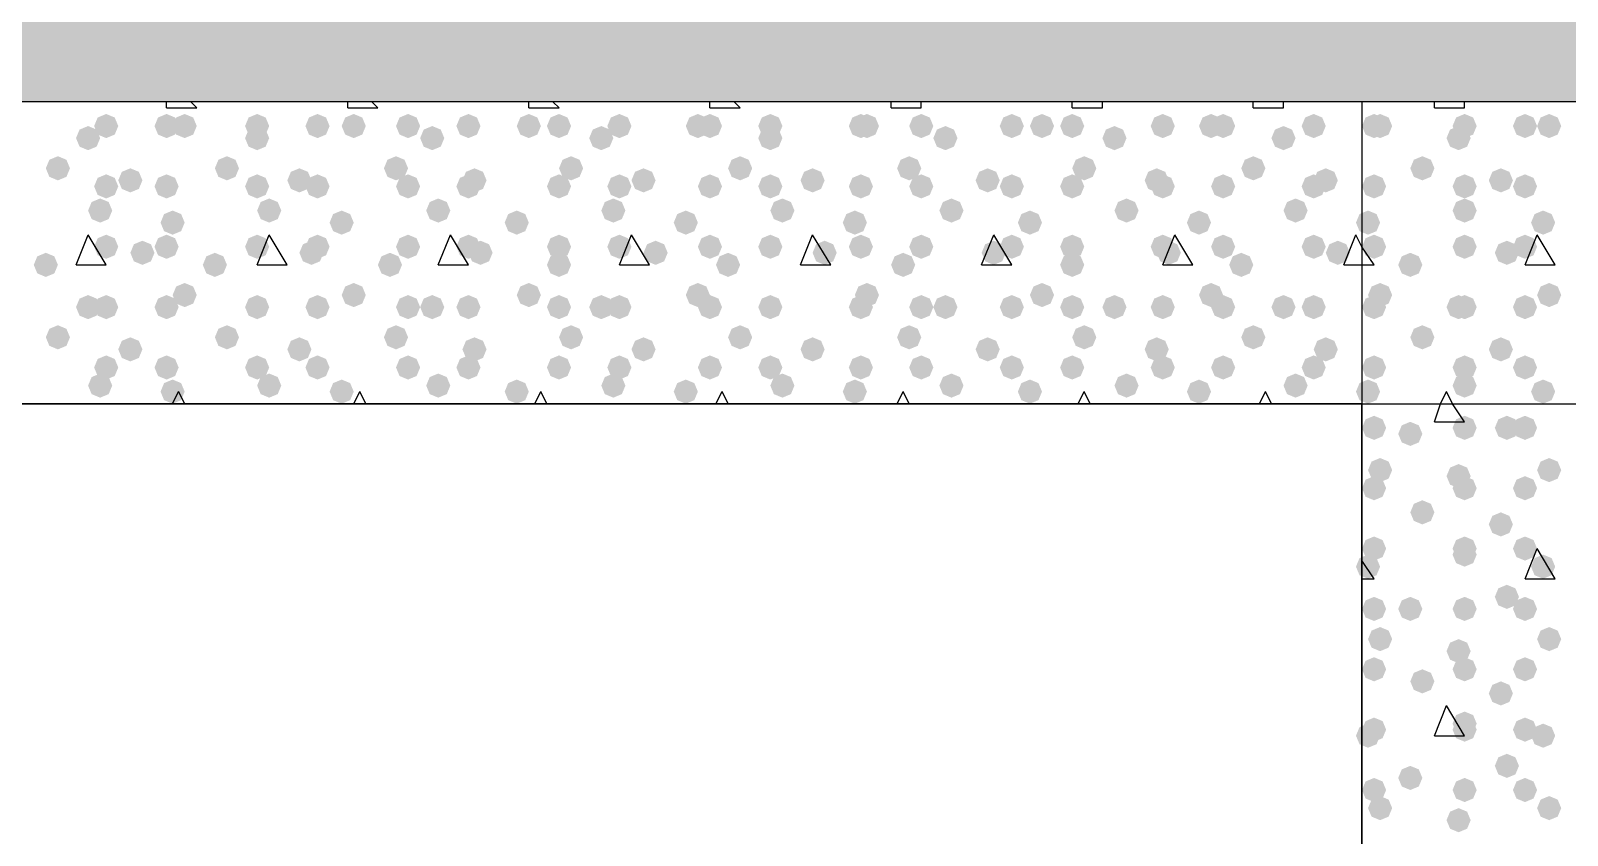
# Model space of a CAD drawing. Header units: millimetres. Extents: x 0 to 420, y 0 to 297.
# Drawn here: x 212.96 to 223.73, y 201.61 to 207.26 of the extents above; entities that cross this region are included whole.
import ezdxf

# ---------------------------------------------------------------- set-up
doc = ezdxf.new("R2010")
doc.units = ezdxf.units.MM
doc.layers.get('0').update_dxf_attribs({"linetype": 'CONTINUOUS'})

msp = doc.modelspace()

# ---------------------------------------------------------------- hatches: boundary and pattern name
at = {"true_color": 0x000008}
h = msp.add_hatch(color=0, dxfattribs=at)
h.paths.add_polyline_path([(385.826, 225.806), (39.708667, 225.806), (385.826, 206.756)], flags=0)
h.paths.add_polyline_path([(39.708667, 225.806), (385.826, 206.756), (39.708667, 206.756)], flags=0)
for points in [[(213.571667, 206.586667), (213.546796, 206.526871), (213.487, 206.502), (213.427204, 206.526871), (213.402333, 206.586667), (213.427204, 206.646462), (213.487, 206.671333), (213.546796, 206.646463)], [(213.995, 206.586667), (213.970129, 206.526871), (213.910333, 206.502), (213.850538, 206.526871), (213.825667, 206.586667), (213.850537, 206.646462), (213.910333, 206.671333), (213.970129, 206.646463)], [(214.122, 206.586667), (214.097129, 206.526871), (214.037333, 206.502), (213.977537, 206.526871), (213.952667, 206.586667), (213.977537, 206.646462), (214.037333, 206.671333), (214.097129, 206.646463)], [(214.63, 206.586667), (214.605129, 206.526871), (214.545333, 206.502), (214.485538, 206.526871), (214.460667, 206.586667), (214.485537, 206.646462), (214.545333, 206.671333), (214.605129, 206.646463)], [(215.053333, 206.586667), (215.028462, 206.526871), (214.968667, 206.502), (214.908871, 206.526871), (214.884, 206.586667), (214.908871, 206.646462), (214.968667, 206.671333), (215.028462, 206.646463)], [(215.307333, 206.586667), (215.282462, 206.526871), (215.222667, 206.502), (215.162871, 206.526871), (215.138, 206.586667), (215.162871, 206.646462), (215.222667, 206.671333), (215.282462, 206.646463)], [(215.688333, 206.586667), (215.663462, 206.526871), (215.603667, 206.502), (215.543871, 206.526871), (215.519, 206.586667), (215.543871, 206.646462), (215.603667, 206.671333), (215.663462, 206.646463)], [(216.111667, 206.586667), (216.086796, 206.526871), (216.027, 206.502), (215.967204, 206.526871), (215.942333, 206.586667), (215.967204, 206.646462), (216.027, 206.671333), (216.086796, 206.646463)], [(216.535, 206.586667), (216.510129, 206.526871), (216.450333, 206.502), (216.390537, 206.526871), (216.365667, 206.586667), (216.390537, 206.646462), (216.450333, 206.671333), (216.510129, 206.646463)], [(216.746667, 206.586667), (216.721796, 206.526871), (216.662, 206.502), (216.602204, 206.526871), (216.577333, 206.586667), (216.602204, 206.646462), (216.662, 206.671333), (216.721796, 206.646463)], [(217.17, 206.586667), (217.145129, 206.526871), (217.085333, 206.502), (217.025538, 206.526871), (217.000667, 206.586667), (217.025537, 206.646462), (217.085333, 206.671333), (217.145129, 206.646463)], [(217.720333, 206.586667), (217.695462, 206.526871), (217.635667, 206.502), (217.575871, 206.526871), (217.551, 206.586667), (217.575871, 206.646462), (217.635667, 206.671333), (217.695462, 206.646463)], [(217.805, 206.586667), (217.780129, 206.526871), (217.720333, 206.502), (217.660538, 206.526871), (217.635667, 206.586667), (217.660537, 206.646462), (217.720333, 206.671333), (217.780129, 206.646463)], [(218.228333, 206.586667), (218.203463, 206.526871), (218.143667, 206.502), (218.083871, 206.526871), (218.059, 206.586667), (218.083871, 206.646462), (218.143667, 206.671333), (218.203462, 206.646463)], [(218.863333, 206.586667), (218.838462, 206.526871), (218.778667, 206.502), (218.718871, 206.526871), (218.694, 206.586667), (218.718871, 206.646462), (218.778667, 206.671333), (218.838462, 206.646463)], [(218.905667, 206.586667), (218.880796, 206.526871), (218.821, 206.502), (218.761204, 206.526871), (218.736333, 206.586667), (218.761204, 206.646462), (218.821, 206.671333), (218.880796, 206.646463)], [(219.286667, 206.586667), (219.261796, 206.526871), (219.202, 206.502), (219.142204, 206.526871), (219.117333, 206.586667), (219.142204, 206.646462), (219.202, 206.671333), (219.261796, 206.646463)], [(219.921667, 206.586667), (219.896796, 206.526871), (219.837, 206.502), (219.777204, 206.526871), (219.752333, 206.586667), (219.777204, 206.646462), (219.837, 206.671333), (219.896796, 206.646463)], [(220.133333, 206.586667), (220.108462, 206.526871), (220.048667, 206.502), (219.988871, 206.526871), (219.964, 206.586667), (219.988871, 206.646462), (220.048667, 206.671333), (220.108462, 206.646463)], [(220.345, 206.586667), (220.320129, 206.526871), (220.260333, 206.502), (220.200538, 206.526871), (220.175667, 206.586667), (220.200537, 206.646462), (220.260333, 206.671333), (220.320129, 206.646463)], [(220.98, 206.586667), (220.955129, 206.526871), (220.895333, 206.502), (220.835538, 206.526871), (220.810667, 206.586667), (220.835537, 206.646462), (220.895333, 206.671333), (220.955129, 206.646463)], [(221.318667, 206.586667), (221.293796, 206.526871), (221.234, 206.502), (221.174204, 206.526871), (221.149333, 206.586667), (221.174204, 206.646462), (221.234, 206.671333), (221.293796, 206.646463)], [(221.403333, 206.586667), (221.378463, 206.526871), (221.318667, 206.502), (221.258871, 206.526871), (221.234, 206.586667), (221.258871, 206.646462), (221.318667, 206.671333), (221.378462, 206.646463)], [(222.038333, 206.586667), (222.013463, 206.526871), (221.953667, 206.502), (221.893871, 206.526871), (221.869, 206.586667), (221.893871, 206.646462), (221.953667, 206.671333), (222.013462, 206.646463)], [(213.444667, 206.502), (213.419796, 206.442204), (213.36, 206.417333), (213.300204, 206.442204), (213.275333, 206.502), (213.300204, 206.561796), (213.36, 206.586667), (213.419796, 206.561796)], [(214.63, 206.502), (214.605129, 206.442204), (214.545333, 206.417333), (214.485538, 206.442204), (214.460667, 206.502), (214.485537, 206.561796), (214.545333, 206.586667), (214.605129, 206.561796)], [(215.857667, 206.502), (215.832796, 206.442204), (215.773, 206.417333), (215.713204, 206.442204), (215.688333, 206.502), (215.713204, 206.561796), (215.773, 206.586667), (215.832796, 206.561796)], [(217.043, 206.502), (217.018129, 206.442204), (216.958333, 206.417333), (216.898538, 206.442204), (216.873667, 206.502), (216.898537, 206.561796), (216.958333, 206.586667), (217.018129, 206.561796)], [(218.228333, 206.502), (218.203463, 206.442204), (218.143667, 206.417333), (218.083871, 206.442204), (218.059, 206.502), (218.083871, 206.561796), (218.143667, 206.586667), (218.203462, 206.561796)], [(219.456, 206.502), (219.431129, 206.442204), (219.371333, 206.417333), (219.311538, 206.442204), (219.286667, 206.502), (219.311537, 206.561796), (219.371333, 206.586667), (219.431129, 206.561796)], [(220.641333, 206.502), (220.616462, 206.442204), (220.556667, 206.417333), (220.496871, 206.442204), (220.472, 206.502), (220.496871, 206.561796), (220.556667, 206.586667), (220.616462, 206.561796)], [(221.826667, 206.502), (221.801796, 206.442204), (221.742, 206.417333), (221.682204, 206.442204), (221.657333, 206.502), (221.682204, 206.561796), (221.742, 206.586667), (221.801796, 206.561796)], [(213.233, 206.290333), (213.208129, 206.230537), (213.148333, 206.205667), (213.088538, 206.230537), (213.063667, 206.290333), (213.088537, 206.350129), (213.148333, 206.375), (213.208129, 206.350129)], [(214.418333, 206.290333), (214.393463, 206.230537), (214.333667, 206.205667), (214.273871, 206.230537), (214.249, 206.290333), (214.273871, 206.350129), (214.333667, 206.375), (214.393462, 206.350129)], [(215.603667, 206.290333), (215.578796, 206.230537), (215.519, 206.205667), (215.459204, 206.230537), (215.434333, 206.290333), (215.459204, 206.350129), (215.519, 206.375), (215.578796, 206.350129)], [(216.831333, 206.290333), (216.806462, 206.230537), (216.746667, 206.205667), (216.686871, 206.230537), (216.662, 206.290333), (216.686871, 206.350129), (216.746667, 206.375), (216.806462, 206.350129)], [(218.016667, 206.290333), (217.991796, 206.230537), (217.932, 206.205667), (217.872204, 206.230537), (217.847333, 206.290333), (217.872204, 206.350129), (217.932, 206.375), (217.991796, 206.350129)], [(219.202, 206.290333), (219.177129, 206.230537), (219.117333, 206.205667), (219.057538, 206.230537), (219.032667, 206.290333), (219.057537, 206.350129), (219.117333, 206.375), (219.177129, 206.350129)], [(220.429667, 206.290333), (220.404796, 206.230537), (220.345, 206.205667), (220.285204, 206.230537), (220.260333, 206.290333), (220.285204, 206.350129), (220.345, 206.375), (220.404796, 206.350129)], [(221.615, 206.290333), (221.590129, 206.230537), (221.530333, 206.205667), (221.470538, 206.230537), (221.445667, 206.290333), (221.470537, 206.350129), (221.530333, 206.375), (221.590129, 206.350129)], [(213.571667, 206.163333), (213.546796, 206.103537), (213.487, 206.078667), (213.427204, 206.103537), (213.402333, 206.163333), (213.427204, 206.223129), (213.487, 206.248), (213.546796, 206.223129)], [(213.741, 206.205667), (213.716129, 206.145871), (213.656333, 206.121), (213.596538, 206.145871), (213.571667, 206.205667), (213.596537, 206.265462), (213.656333, 206.290333), (213.716129, 206.265463)], [(213.995, 206.163333), (213.970129, 206.103537), (213.910333, 206.078667), (213.850538, 206.103537), (213.825667, 206.163333), (213.850537, 206.223129), (213.910333, 206.248), (213.970129, 206.223129)], [(214.63, 206.163333), (214.605129, 206.103537), (214.545333, 206.078667), (214.485538, 206.103537), (214.460667, 206.163333), (214.485537, 206.223129), (214.545333, 206.248), (214.605129, 206.223129)], [(214.926333, 206.205667), (214.901462, 206.145871), (214.841667, 206.121), (214.781871, 206.145871), (214.757, 206.205667), (214.781871, 206.265462), (214.841667, 206.290333), (214.901462, 206.265463)], [(215.053333, 206.163333), (215.028462, 206.103537), (214.968667, 206.078667), (214.908871, 206.103537), (214.884, 206.163333), (214.908871, 206.223129), (214.968667, 206.248), (215.028462, 206.223129)], [(215.688333, 206.163333), (215.663462, 206.103537), (215.603667, 206.078667), (215.543871, 206.103537), (215.519, 206.163333), (215.543871, 206.223129), (215.603667, 206.248), (215.663462, 206.223129)], [(216.111667, 206.163333), (216.086796, 206.103537), (216.027, 206.078667), (215.967204, 206.103537), (215.942333, 206.163333), (215.967204, 206.223129), (216.027, 206.248), (216.086796, 206.223129)], [(216.154, 206.205667), (216.129129, 206.145871), (216.069333, 206.121), (216.009538, 206.145871), (215.984667, 206.205667), (216.009537, 206.265462), (216.069333, 206.290333), (216.129129, 206.265463)], [(216.746667, 206.163333), (216.721796, 206.103537), (216.662, 206.078667), (216.602204, 206.103537), (216.577333, 206.163333), (216.602204, 206.223129), (216.662, 206.248), (216.721796, 206.223129)], [(217.17, 206.163333), (217.145129, 206.103537), (217.085333, 206.078667), (217.025538, 206.103537), (217.000667, 206.163333), (217.025537, 206.223129), (217.085333, 206.248), (217.145129, 206.223129)], [(217.339333, 206.205667), (217.314462, 206.145871), (217.254667, 206.121), (217.194871, 206.145871), (217.17, 206.205667), (217.194871, 206.265462), (217.254667, 206.290333), (217.314462, 206.265463)], [(217.805, 206.163333), (217.780129, 206.103537), (217.720333, 206.078667), (217.660538, 206.103537), (217.635667, 206.163333), (217.660537, 206.223129), (217.720333, 206.248), (217.780129, 206.223129)], [(218.228333, 206.163333), (218.203463, 206.103537), (218.143667, 206.078667), (218.083871, 206.103537), (218.059, 206.163333), (218.083871, 206.223129), (218.143667, 206.248), (218.203462, 206.223129)], [(218.524667, 206.205667), (218.499796, 206.145871), (218.44, 206.121), (218.380204, 206.145871), (218.355333, 206.205667), (218.380204, 206.265462), (218.44, 206.290333), (218.499796, 206.265463)], [(218.863333, 206.163333), (218.838462, 206.103537), (218.778667, 206.078667), (218.718871, 206.103537), (218.694, 206.163333), (218.718871, 206.223129), (218.778667, 206.248), (218.838462, 206.223129)], [(219.286667, 206.163333), (219.261796, 206.103537), (219.202, 206.078667), (219.142204, 206.103537), (219.117333, 206.163333), (219.142204, 206.223129), (219.202, 206.248), (219.261796, 206.223129)], [(219.752333, 206.205667), (219.727463, 206.145871), (219.667667, 206.121), (219.607871, 206.145871), (219.583, 206.205667), (219.607871, 206.265462), (219.667667, 206.290333), (219.727462, 206.265463)], [(219.921667, 206.163333), (219.896796, 206.103537), (219.837, 206.078667), (219.777204, 206.103537), (219.752333, 206.163333), (219.777204, 206.223129), (219.837, 206.248), (219.896796, 206.223129)], [(220.345, 206.163333), (220.320129, 206.103537), (220.260333, 206.078667), (220.200538, 206.103537), (220.175667, 206.163333), (220.200537, 206.223129), (220.260333, 206.248), (220.320129, 206.223129)], [(220.937667, 206.205667), (220.912796, 206.145871), (220.853, 206.121), (220.793204, 206.145871), (220.768333, 206.205667), (220.793204, 206.265462), (220.853, 206.290333), (220.912796, 206.265463)], [(220.98, 206.163333), (220.955129, 206.103537), (220.895333, 206.078667), (220.835538, 206.103537), (220.810667, 206.163333), (220.835537, 206.223129), (220.895333, 206.248), (220.955129, 206.223129)], [(221.403333, 206.163333), (221.378463, 206.103537), (221.318667, 206.078667), (221.258871, 206.103537), (221.234, 206.163333), (221.258871, 206.223129), (221.318667, 206.248), (221.378462, 206.223129)], [(222.038333, 206.163333), (222.013463, 206.103537), (221.953667, 206.078667), (221.893871, 206.103537), (221.869, 206.163333), (221.893871, 206.223129), (221.953667, 206.248), (222.013462, 206.223129)], [(222.123, 206.205667), (222.098129, 206.145871), (222.038333, 206.121), (221.978538, 206.145871), (221.953667, 206.205667), (221.978537, 206.265462), (222.038333, 206.290333), (222.098129, 206.265463)], [(213.529333, 205.994), (213.504462, 205.934204), (213.444667, 205.909333), (213.384871, 205.934204), (213.36, 205.994), (213.384871, 206.053796), (213.444667, 206.078667), (213.504462, 206.053796)], [(214.714667, 205.994), (214.689796, 205.934204), (214.63, 205.909333), (214.570204, 205.934204), (214.545333, 205.994), (214.570204, 206.053796), (214.63, 206.078667), (214.689796, 206.053796)], [(215.9, 205.994), (215.875129, 205.934204), (215.815333, 205.909333), (215.755538, 205.934204), (215.730667, 205.994), (215.755537, 206.053796), (215.815333, 206.078667), (215.875129, 206.053796)], [(217.127667, 205.994), (217.102796, 205.934204), (217.043, 205.909333), (216.983204, 205.934204), (216.958333, 205.994), (216.983204, 206.053796), (217.043, 206.078667), (217.102796, 206.053796)], [(218.313, 205.994), (218.288129, 205.934204), (218.228333, 205.909333), (218.168538, 205.934204), (218.143667, 205.994), (218.168537, 206.053796), (218.228333, 206.078667), (218.288129, 206.053796)], [(219.498333, 205.994), (219.473462, 205.934204), (219.413667, 205.909333), (219.353871, 205.934204), (219.329, 205.994), (219.353871, 206.053796), (219.413667, 206.078667), (219.473462, 206.053796)], [(220.726, 205.994), (220.701129, 205.934204), (220.641333, 205.909333), (220.581538, 205.934204), (220.556667, 205.994), (220.581537, 206.053796), (220.641333, 206.078667), (220.701129, 206.053796)], [(221.911333, 205.994), (221.886462, 205.934204), (221.826667, 205.909333), (221.766871, 205.934204), (221.742, 205.994), (221.766871, 206.053796), (221.826667, 206.078667), (221.886462, 206.053796)], [(214.037333, 205.909333), (214.012462, 205.849538), (213.952667, 205.824667), (213.892871, 205.849538), (213.868, 205.909333), (213.892871, 205.969129), (213.952667, 205.994), (214.012462, 205.969129)], [(215.222667, 205.909333), (215.197796, 205.849538), (215.138, 205.824667), (215.078204, 205.849538), (215.053333, 205.909333), (215.078204, 205.969129), (215.138, 205.994), (215.197796, 205.969129)], [(216.450333, 205.909333), (216.425462, 205.849538), (216.365667, 205.824667), (216.305871, 205.849538), (216.281, 205.909333), (216.305871, 205.969129), (216.365667, 205.994), (216.425462, 205.969129)], [(217.635667, 205.909333), (217.610796, 205.849538), (217.551, 205.824667), (217.491204, 205.849538), (217.466333, 205.909333), (217.491204, 205.969129), (217.551, 205.994), (217.610796, 205.969129)], [(218.821, 205.909333), (218.796129, 205.849538), (218.736333, 205.824667), (218.676538, 205.849538), (218.651667, 205.909333), (218.676537, 205.969129), (218.736333, 205.994), (218.796129, 205.969129)], [(220.048667, 205.909333), (220.023796, 205.849538), (219.964, 205.824667), (219.904204, 205.849538), (219.879333, 205.909333), (219.904204, 205.969129), (219.964, 205.994), (220.023796, 205.969129)], [(221.234, 205.909333), (221.209129, 205.849538), (221.149333, 205.824667), (221.089538, 205.849538), (221.064667, 205.909333), (221.089537, 205.969129), (221.149333, 205.994), (221.209129, 205.969129)], [(213.571667, 205.74), (213.546796, 205.680204), (213.487, 205.655333), (213.427204, 205.680204), (213.402333, 205.74), (213.427204, 205.799796), (213.487, 205.824667), (213.546796, 205.799796)], [(213.825667, 205.697667), (213.800796, 205.637871), (213.741, 205.613), (213.681204, 205.637871), (213.656333, 205.697667), (213.681204, 205.757462), (213.741, 205.782333), (213.800796, 205.757463)], [(213.995, 205.74), (213.970129, 205.680204), (213.910333, 205.655333), (213.850538, 205.680204), (213.825667, 205.74), (213.850537, 205.799796), (213.910333, 205.824667), (213.970129, 205.799796)], [(214.63, 205.74), (214.605129, 205.680204), (214.545333, 205.655333), (214.485538, 205.680204), (214.460667, 205.74), (214.485537, 205.799796), (214.545333, 205.824667), (214.605129, 205.799796)], [(215.011, 205.697667), (214.986129, 205.637871), (214.926333, 205.613), (214.866538, 205.637871), (214.841667, 205.697667), (214.866537, 205.757462), (214.926333, 205.782333), (214.986129, 205.757463)], [(215.053333, 205.74), (215.028462, 205.680204), (214.968667, 205.655333), (214.908871, 205.680204), (214.884, 205.74), (214.908871, 205.799796), (214.968667, 205.824667), (215.028462, 205.799796)], [(215.688333, 205.74), (215.663462, 205.680204), (215.603667, 205.655333), (215.543871, 205.680204), (215.519, 205.74), (215.543871, 205.799796), (215.603667, 205.824667), (215.663462, 205.799796)], [(216.111667, 205.74), (216.086796, 205.680204), (216.027, 205.655333), (215.967204, 205.680204), (215.942333, 205.74), (215.967204, 205.799796), (216.027, 205.824667), (216.086796, 205.799796)], [(216.196333, 205.697667), (216.171462, 205.637871), (216.111667, 205.613), (216.051871, 205.637871), (216.027, 205.697667), (216.051871, 205.757462), (216.111667, 205.782333), (216.171462, 205.757463)], [(216.746667, 205.74), (216.721796, 205.680204), (216.662, 205.655333), (216.602204, 205.680204), (216.577333, 205.74), (216.602204, 205.799796), (216.662, 205.824667), (216.721796, 205.799796)], [(217.17, 205.74), (217.145129, 205.680204), (217.085333, 205.655333), (217.025538, 205.680204), (217.000667, 205.74), (217.025537, 205.799796), (217.085333, 205.824667), (217.145129, 205.799796)], [(217.424, 205.697667), (217.399129, 205.637871), (217.339333, 205.613), (217.279538, 205.637871), (217.254667, 205.697667), (217.279537, 205.757462), (217.339333, 205.782333), (217.399129, 205.757463)], [(217.805, 205.74), (217.780129, 205.680204), (217.720333, 205.655333), (217.660538, 205.680204), (217.635667, 205.74), (217.660537, 205.799796), (217.720333, 205.824667), (217.780129, 205.799796)], [(218.228333, 205.74), (218.203463, 205.680204), (218.143667, 205.655333), (218.083871, 205.680204), (218.059, 205.74), (218.083871, 205.799796), (218.143667, 205.824667), (218.203462, 205.799796)], [(218.609333, 205.697667), (218.584463, 205.637871), (218.524667, 205.613), (218.464871, 205.637871), (218.44, 205.697667), (218.464871, 205.757462), (218.524667, 205.782333), (218.584462, 205.757463)], [(218.863333, 205.74), (218.838462, 205.680204), (218.778667, 205.655333), (218.718871, 205.680204), (218.694, 205.74), (218.718871, 205.799796), (218.778667, 205.824667), (218.838462, 205.799796)], [(219.286667, 205.74), (219.261796, 205.680204), (219.202, 205.655333), (219.142204, 205.680204), (219.117333, 205.74), (219.142204, 205.799796), (219.202, 205.824667), (219.261796, 205.799796)], [(219.794667, 205.697667), (219.769796, 205.637871), (219.71, 205.613), (219.650204, 205.637871), (219.625333, 205.697667), (219.650204, 205.757462), (219.71, 205.782333), (219.769796, 205.757463)], [(219.921667, 205.74), (219.896796, 205.680204), (219.837, 205.655333), (219.777204, 205.680204), (219.752333, 205.74), (219.777204, 205.799796), (219.837, 205.824667), (219.896796, 205.799796)], [(220.345, 205.74), (220.320129, 205.680204), (220.260333, 205.655333), (220.200538, 205.680204), (220.175667, 205.74), (220.200537, 205.799796), (220.260333, 205.824667), (220.320129, 205.799796)], [(220.98, 205.74), (220.955129, 205.680204), (220.895333, 205.655333), (220.835538, 205.680204), (220.810667, 205.74), (220.835537, 205.799796), (220.895333, 205.824667), (220.955129, 205.799796)], [(221.022333, 205.697667), (220.997462, 205.637871), (220.937667, 205.613), (220.877871, 205.637871), (220.853, 205.697667), (220.877871, 205.757462), (220.937667, 205.782333), (220.997462, 205.757463)], [(221.403333, 205.74), (221.378463, 205.680204), (221.318667, 205.655333), (221.258871, 205.680204), (221.234, 205.74), (221.258871, 205.799796), (221.318667, 205.824667), (221.378462, 205.799796)], [(222.038333, 205.74), (222.013463, 205.680204), (221.953667, 205.655333), (221.893871, 205.680204), (221.869, 205.74), (221.893871, 205.799796), (221.953667, 205.824667), (222.013462, 205.799796)], [(222.207667, 205.697667), (222.182796, 205.637871), (222.123, 205.613), (222.063204, 205.637871), (222.038333, 205.697667), (222.063204, 205.757462), (222.123, 205.782333), (222.182796, 205.757463)], [(213.148333, 205.613), (213.123462, 205.553204), (213.063667, 205.528333), (213.003871, 205.553204), (212.979, 205.613), (213.003871, 205.672796), (213.063667, 205.697667), (213.123462, 205.672796)], [(214.333667, 205.613), (214.308796, 205.553204), (214.249, 205.528333), (214.189204, 205.553204), (214.164333, 205.613), (214.189204, 205.672796), (214.249, 205.697667), (214.308796, 205.672796)], [(215.561333, 205.613), (215.536462, 205.553204), (215.476667, 205.528333), (215.416871, 205.553204), (215.392, 205.613), (215.416871, 205.672796), (215.476667, 205.697667), (215.536462, 205.672796)], [(216.746667, 205.613), (216.721796, 205.553204), (216.662, 205.528333), (216.602204, 205.553204), (216.577333, 205.613), (216.602204, 205.672796), (216.662, 205.697667), (216.721796, 205.672796)], [(217.932, 205.613), (217.907129, 205.553204), (217.847333, 205.528333), (217.787537, 205.553204), (217.762667, 205.613), (217.787537, 205.672796), (217.847333, 205.697667), (217.907129, 205.672796)], [(219.159667, 205.613), (219.134796, 205.553204), (219.075, 205.528333), (219.015204, 205.553204), (218.990333, 205.613), (219.015204, 205.672796), (219.075, 205.697667), (219.134796, 205.672796)], [(220.345, 205.613), (220.320129, 205.553204), (220.260333, 205.528333), (220.200538, 205.553204), (220.175667, 205.613), (220.200537, 205.672796), (220.260333, 205.697667), (220.320129, 205.672796)], [(221.530333, 205.613), (221.505462, 205.553204), (221.445667, 205.528333), (221.385871, 205.553204), (221.361, 205.613), (221.385871, 205.672796), (221.445667, 205.697667), (221.505462, 205.672796)], [(214.122, 205.401333), (214.097129, 205.341537), (214.037333, 205.316667), (213.977537, 205.341537), (213.952667, 205.401333), (213.977537, 205.461129), (214.037333, 205.486), (214.097129, 205.461129)], [(215.307333, 205.401333), (215.282462, 205.341537), (215.222667, 205.316667), (215.162871, 205.341537), (215.138, 205.401333), (215.162871, 205.461129), (215.222667, 205.486), (215.282462, 205.461129)], [(216.535, 205.401333), (216.510129, 205.341537), (216.450333, 205.316667), (216.390537, 205.341537), (216.365667, 205.401333), (216.390537, 205.461129), (216.450333, 205.486), (216.510129, 205.461129)], [(217.720333, 205.401333), (217.695462, 205.341537), (217.635667, 205.316667), (217.575871, 205.341537), (217.551, 205.401333), (217.575871, 205.461129), (217.635667, 205.486), (217.695462, 205.461129)], [(218.905667, 205.401333), (218.880796, 205.341537), (218.821, 205.316667), (218.761204, 205.341537), (218.736333, 205.401333), (218.761204, 205.461129), (218.821, 205.486), (218.880796, 205.461129)], [(220.133333, 205.401333), (220.108462, 205.341537), (220.048667, 205.316667), (219.988871, 205.341537), (219.964, 205.401333), (219.988871, 205.461129), (220.048667, 205.486), (220.108462, 205.461129)], [(221.318667, 205.401333), (221.293796, 205.341537), (221.234, 205.316667), (221.174204, 205.341537), (221.149333, 205.401333), (221.174204, 205.461129), (221.234, 205.486), (221.293796, 205.461129)], [(213.444667, 205.316667), (213.419796, 205.256871), (213.36, 205.232), (213.300204, 205.256871), (213.275333, 205.316667), (213.300204, 205.376462), (213.36, 205.401333), (213.419796, 205.376463)], [(213.571667, 205.316667), (213.546796, 205.256871), (213.487, 205.232), (213.427204, 205.256871), (213.402333, 205.316667), (213.427204, 205.376462), (213.487, 205.401333), (213.546796, 205.376463)], [(213.995, 205.316667), (213.970129, 205.256871), (213.910333, 205.232), (213.850538, 205.256871), (213.825667, 205.316667), (213.850537, 205.376462), (213.910333, 205.401333), (213.970129, 205.376463)], [(214.63, 205.316667), (214.605129, 205.256871), (214.545333, 205.232), (214.485538, 205.256871), (214.460667, 205.316667), (214.485537, 205.376462), (214.545333, 205.401333), (214.605129, 205.376463)], [(214.63, 205.316667), (214.605129, 205.256871), (214.545333, 205.232), (214.485538, 205.256871), (214.460667, 205.316667), (214.485537, 205.376462), (214.545333, 205.401333), (214.605129, 205.376463)], [(215.053333, 205.316667), (215.028462, 205.256871), (214.968667, 205.232), (214.908871, 205.256871), (214.884, 205.316667), (214.908871, 205.376462), (214.968667, 205.401333), (215.028462, 205.376463)], [(215.688333, 205.316667), (215.663462, 205.256871), (215.603667, 205.232), (215.543871, 205.256871), (215.519, 205.316667), (215.543871, 205.376462), (215.603667, 205.401333), (215.663462, 205.376463)], [(215.857667, 205.316667), (215.832796, 205.256871), (215.773, 205.232), (215.713204, 205.256871), (215.688333, 205.316667), (215.713204, 205.376462), (215.773, 205.401333), (215.832796, 205.376463)], [(216.111667, 205.316667), (216.086796, 205.256871), (216.027, 205.232), (215.967204, 205.256871), (215.942333, 205.316667), (215.967204, 205.376462), (216.027, 205.401333), (216.086796, 205.376463)], [(216.746667, 205.316667), (216.721796, 205.256871), (216.662, 205.232), (216.602204, 205.256871), (216.577333, 205.316667), (216.602204, 205.376462), (216.662, 205.401333), (216.721796, 205.376463)], [(217.043, 205.316667), (217.018129, 205.256871), (216.958333, 205.232), (216.898538, 205.256871), (216.873667, 205.316667), (216.898537, 205.376462), (216.958333, 205.401333), (217.018129, 205.376463)], [(217.17, 205.316667), (217.145129, 205.256871), (217.085333, 205.232), (217.025538, 205.256871), (217.000667, 205.316667), (217.025537, 205.376462), (217.085333, 205.401333), (217.145129, 205.376463)], [(217.805, 205.316667), (217.780129, 205.256871), (217.720333, 205.232), (217.660538, 205.256871), (217.635667, 205.316667), (217.660537, 205.376462), (217.720333, 205.401333), (217.780129, 205.376463)], [(218.228333, 205.316667), (218.203463, 205.256871), (218.143667, 205.232), (218.083871, 205.256871), (218.059, 205.316667), (218.083871, 205.376462), (218.143667, 205.401333), (218.203462, 205.376463)], [(218.228333, 205.316667), (218.203463, 205.256871), (218.143667, 205.232), (218.083871, 205.256871), (218.059, 205.316667), (218.083871, 205.376462), (218.143667, 205.401333), (218.203462, 205.376463)], [(218.863333, 205.316667), (218.838462, 205.256871), (218.778667, 205.232), (218.718871, 205.256871), (218.694, 205.316667), (218.718871, 205.376462), (218.778667, 205.401333), (218.838462, 205.376463)], [(219.286667, 205.316667), (219.261796, 205.256871), (219.202, 205.232), (219.142204, 205.256871), (219.117333, 205.316667), (219.142204, 205.376462), (219.202, 205.401333), (219.261796, 205.376463)], [(219.456, 205.316667), (219.431129, 205.256871), (219.371333, 205.232), (219.311538, 205.256871), (219.286667, 205.316667), (219.311537, 205.376462), (219.371333, 205.401333), (219.431129, 205.376463)], [(219.921667, 205.316667), (219.896796, 205.256871), (219.837, 205.232), (219.777204, 205.256871), (219.752333, 205.316667), (219.777204, 205.376462), (219.837, 205.401333), (219.896796, 205.376463)], [(220.345, 205.316667), (220.320129, 205.256871), (220.260333, 205.232), (220.200538, 205.256871), (220.175667, 205.316667), (220.200537, 205.376462), (220.260333, 205.401333), (220.320129, 205.376463)], [(220.641333, 205.316667), (220.616462, 205.256871), (220.556667, 205.232), (220.496871, 205.256871), (220.472, 205.316667), (220.496871, 205.376462), (220.556667, 205.401333), (220.616462, 205.376463)], [(220.98, 205.316667), (220.955129, 205.256871), (220.895333, 205.232), (220.835538, 205.256871), (220.810667, 205.316667), (220.835537, 205.376462), (220.895333, 205.401333), (220.955129, 205.376463)], [(221.403333, 205.316667), (221.378463, 205.256871), (221.318667, 205.232), (221.258871, 205.256871), (221.234, 205.316667), (221.258871, 205.376462), (221.318667, 205.401333), (221.378462, 205.376463)], [(221.826667, 205.316667), (221.801796, 205.256871), (221.742, 205.232), (221.682204, 205.256871), (221.657333, 205.316667), (221.682204, 205.376462), (221.742, 205.401333), (221.801796, 205.376463)], [(222.038333, 205.316667), (222.013463, 205.256871), (221.953667, 205.232), (221.893871, 205.256871), (221.869, 205.316667), (221.893871, 205.376462), (221.953667, 205.401333), (222.013462, 205.376463)], [(213.233, 205.105), (213.208129, 205.045204), (213.148333, 205.020333), (213.088538, 205.045204), (213.063667, 205.105), (213.088537, 205.164796), (213.148333, 205.189667), (213.208129, 205.164796)], [(214.418333, 205.105), (214.393463, 205.045204), (214.333667, 205.020333), (214.273871, 205.045204), (214.249, 205.105), (214.273871, 205.164796), (214.333667, 205.189667), (214.393462, 205.164796)], [(215.603667, 205.105), (215.578796, 205.045204), (215.519, 205.020333), (215.459204, 205.045204), (215.434333, 205.105), (215.459204, 205.164796), (215.519, 205.189667), (215.578796, 205.164796)], [(216.831333, 205.105), (216.806462, 205.045204), (216.746667, 205.020333), (216.686871, 205.045204), (216.662, 205.105), (216.686871, 205.164796), (216.746667, 205.189667), (216.806462, 205.164796)], [(218.016667, 205.105), (217.991796, 205.045204), (217.932, 205.020333), (217.872204, 205.045204), (217.847333, 205.105), (217.872204, 205.164796), (217.932, 205.189667), (217.991796, 205.164796)], [(219.202, 205.105), (219.177129, 205.045204), (219.117333, 205.020333), (219.057538, 205.045204), (219.032667, 205.105), (219.057537, 205.164796), (219.117333, 205.189667), (219.177129, 205.164796)], [(220.429667, 205.105), (220.404796, 205.045204), (220.345, 205.020333), (220.285204, 205.045204), (220.260333, 205.105), (220.285204, 205.164796), (220.345, 205.189667), (220.404796, 205.164796)], [(221.615, 205.105), (221.590129, 205.045204), (221.530333, 205.020333), (221.470538, 205.045204), (221.445667, 205.105), (221.470537, 205.164796), (221.530333, 205.189667), (221.590129, 205.164796)], [(213.741, 205.020333), (213.716129, 204.960537), (213.656333, 204.935667), (213.596538, 204.960537), (213.571667, 205.020333), (213.596537, 205.080129), (213.656333, 205.105), (213.716129, 205.080129)], [(214.926333, 205.020333), (214.901462, 204.960537), (214.841667, 204.935667), (214.781871, 204.960537), (214.757, 205.020333), (214.781871, 205.080129), (214.841667, 205.105), (214.901462, 205.080129)], [(216.154, 205.020333), (216.129129, 204.960537), (216.069333, 204.935667), (216.009538, 204.960537), (215.984667, 205.020333), (216.009537, 205.080129), (216.069333, 205.105), (216.129129, 205.080129)], [(217.339333, 205.020333), (217.314462, 204.960537), (217.254667, 204.935667), (217.194871, 204.960537), (217.17, 205.020333), (217.194871, 205.080129), (217.254667, 205.105), (217.314462, 205.080129)], [(218.524667, 205.020333), (218.499796, 204.960537), (218.44, 204.935667), (218.380204, 204.960537), (218.355333, 205.020333), (218.380204, 205.080129), (218.44, 205.105), (218.499796, 205.080129)], [(219.752333, 205.020333), (219.727463, 204.960537), (219.667667, 204.935667), (219.607871, 204.960537), (219.583, 205.020333), (219.607871, 205.080129), (219.667667, 205.105), (219.727462, 205.080129)], [(220.937667, 205.020333), (220.912796, 204.960537), (220.853, 204.935667), (220.793204, 204.960537), (220.768333, 205.020333), (220.793204, 205.080129), (220.853, 205.105), (220.912796, 205.080129)], [(222.123, 205.020333), (222.098129, 204.960537), (222.038333, 204.935667), (221.978538, 204.960537), (221.953667, 205.020333), (221.978537, 205.080129), (222.038333, 205.105), (222.098129, 205.080129)], [(213.571667, 204.893333), (213.546796, 204.833537), (213.487, 204.808667), (213.427204, 204.833537), (213.402333, 204.893333), (213.427204, 204.953129), (213.487, 204.978), (213.546796, 204.953129)], [(213.995, 204.893333), (213.970129, 204.833537), (213.910333, 204.808667), (213.850538, 204.833537), (213.825667, 204.893333), (213.850537, 204.953129), (213.910333, 204.978), (213.970129, 204.953129)], [(214.63, 204.893333), (214.605129, 204.833537), (214.545333, 204.808667), (214.485538, 204.833537), (214.460667, 204.893333), (214.485537, 204.953129), (214.545333, 204.978), (214.605129, 204.953129)], [(215.053333, 204.893333), (215.028462, 204.833537), (214.968667, 204.808667), (214.908871, 204.833537), (214.884, 204.893333), (214.908871, 204.953129), (214.968667, 204.978), (215.028462, 204.953129)], [(215.688333, 204.893333), (215.663462, 204.833537), (215.603667, 204.808667), (215.543871, 204.833537), (215.519, 204.893333), (215.543871, 204.953129), (215.603667, 204.978), (215.663462, 204.953129)], [(216.111667, 204.893333), (216.086796, 204.833537), (216.027, 204.808667), (215.967204, 204.833537), (215.942333, 204.893333), (215.967204, 204.953129), (216.027, 204.978), (216.086796, 204.953129)], [(216.746667, 204.893333), (216.721796, 204.833537), (216.662, 204.808667), (216.602204, 204.833537), (216.577333, 204.893333), (216.602204, 204.953129), (216.662, 204.978), (216.721796, 204.953129)], [(217.17, 204.893333), (217.145129, 204.833537), (217.085333, 204.808667), (217.025538, 204.833537), (217.000667, 204.893333), (217.025537, 204.953129), (217.085333, 204.978), (217.145129, 204.953129)], [(217.805, 204.893333), (217.780129, 204.833537), (217.720333, 204.808667), (217.660538, 204.833537), (217.635667, 204.893333), (217.660537, 204.953129), (217.720333, 204.978), (217.780129, 204.953129)], [(218.228333, 204.893333), (218.203463, 204.833537), (218.143667, 204.808667), (218.083871, 204.833537), (218.059, 204.893333), (218.083871, 204.953129), (218.143667, 204.978), (218.203462, 204.953129)], [(218.863333, 204.893333), (218.838462, 204.833537), (218.778667, 204.808667), (218.718871, 204.833537), (218.694, 204.893333), (218.718871, 204.953129), (218.778667, 204.978), (218.838462, 204.953129)], [(219.286667, 204.893333), (219.261796, 204.833537), (219.202, 204.808667), (219.142204, 204.833537), (219.117333, 204.893333), (219.142204, 204.953129), (219.202, 204.978), (219.261796, 204.953129)], [(219.921667, 204.893333), (219.896796, 204.833537), (219.837, 204.808667), (219.777204, 204.833537), (219.752333, 204.893333), (219.777204, 204.953129), (219.837, 204.978), (219.896796, 204.953129)], [(220.345, 204.893333), (220.320129, 204.833537), (220.260333, 204.808667), (220.200538, 204.833537), (220.175667, 204.893333), (220.200537, 204.953129), (220.260333, 204.978), (220.320129, 204.953129)], [(220.98, 204.893333), (220.955129, 204.833537), (220.895333, 204.808667), (220.835538, 204.833537), (220.810667, 204.893333), (220.835537, 204.953129), (220.895333, 204.978), (220.955129, 204.953129)], [(221.403333, 204.893333), (221.378463, 204.833537), (221.318667, 204.808667), (221.258871, 204.833537), (221.234, 204.893333), (221.258871, 204.953129), (221.318667, 204.978), (221.378462, 204.953129)], [(222.038333, 204.893333), (222.013463, 204.833537), (221.953667, 204.808667), (221.893871, 204.833537), (221.869, 204.893333), (221.893871, 204.953129), (221.953667, 204.978), (222.013462, 204.953129)], [(213.529333, 204.766333), (213.504462, 204.706537), (213.444667, 204.681667), (213.384871, 204.706537), (213.36, 204.766333), (213.384871, 204.826129), (213.444667, 204.851), (213.504462, 204.826129)], [(214.714667, 204.766333), (214.689796, 204.706537), (214.63, 204.681667), (214.570204, 204.706537), (214.545333, 204.766333), (214.570204, 204.826129), (214.63, 204.851), (214.689796, 204.826129)], [(215.9, 204.766333), (215.875129, 204.706537), (215.815333, 204.681667), (215.755538, 204.706537), (215.730667, 204.766333), (215.755537, 204.826129), (215.815333, 204.851), (215.875129, 204.826129)], [(217.127667, 204.766333), (217.102796, 204.706537), (217.043, 204.681667), (216.983204, 204.706537), (216.958333, 204.766333), (216.983204, 204.826129), (217.043, 204.851), (217.102796, 204.826129)], [(218.313, 204.766333), (218.288129, 204.706537), (218.228333, 204.681667), (218.168538, 204.706537), (218.143667, 204.766333), (218.168537, 204.826129), (218.228333, 204.851), (218.288129, 204.826129)], [(219.498333, 204.766333), (219.473462, 204.706537), (219.413667, 204.681667), (219.353871, 204.706537), (219.329, 204.766333), (219.353871, 204.826129), (219.413667, 204.851), (219.473462, 204.826129)], [(220.726, 204.766333), (220.701129, 204.706537), (220.641333, 204.681667), (220.581538, 204.706537), (220.556667, 204.766333), (220.581537, 204.826129), (220.641333, 204.851), (220.701129, 204.826129)], [(221.911333, 204.766333), (221.886462, 204.706537), (221.826667, 204.681667), (221.766871, 204.706537), (221.742, 204.766333), (221.766871, 204.826129), (221.826667, 204.851), (221.886462, 204.826129)], [(214.037333, 204.724), (214.012462, 204.664204), (213.952667, 204.639333), (213.892871, 204.664204), (213.868, 204.724), (213.892871, 204.783796), (213.952667, 204.808667), (214.012462, 204.783796)], [(215.222667, 204.724), (215.197796, 204.664204), (215.138, 204.639333), (215.078204, 204.664204), (215.053333, 204.724), (215.078204, 204.783796), (215.138, 204.808667), (215.197796, 204.783796)], [(216.450333, 204.724), (216.425462, 204.664204), (216.365667, 204.639333), (216.305871, 204.664204), (216.281, 204.724), (216.305871, 204.783796), (216.365667, 204.808667), (216.425462, 204.783796)], [(217.635667, 204.724), (217.610796, 204.664204), (217.551, 204.639333), (217.491204, 204.664204), (217.466333, 204.724), (217.491204, 204.783796), (217.551, 204.808667), (217.610796, 204.783796)], [(218.821, 204.724), (218.796129, 204.664204), (218.736333, 204.639333), (218.676538, 204.664204), (218.651667, 204.724), (218.676537, 204.783796), (218.736333, 204.808667), (218.796129, 204.783796)], [(220.048667, 204.724), (220.023796, 204.664204), (219.964, 204.639333), (219.904204, 204.664204), (219.879333, 204.724), (219.904204, 204.783796), (219.964, 204.808667), (220.023796, 204.783796)], [(221.234, 204.724), (221.209129, 204.664204), (221.149333, 204.639333), (221.089538, 204.664204), (221.064667, 204.724), (221.089537, 204.783796), (221.149333, 204.808667), (221.209129, 204.783796)], [(222.461667, 204.47), (222.436796, 204.410204), (222.377, 204.385333), (222.317204, 204.410204), (222.292333, 204.47), (222.317204, 204.529796), (222.377, 204.554667), (222.436796, 204.529796)], [(222.715667, 204.427667), (222.690796, 204.367871), (222.631, 204.343), (222.571204, 204.367871), (222.546333, 204.427667), (222.571204, 204.487462), (222.631, 204.512333), (222.690796, 204.487463)], [(223.096667, 204.47), (223.071796, 204.410204), (223.012, 204.385333), (222.952204, 204.410204), (222.927333, 204.47), (222.952204, 204.529796), (223.012, 204.554667), (223.071796, 204.529796)], [(223.393, 204.47), (223.368129, 204.410204), (223.308333, 204.385333), (223.248538, 204.410204), (223.223667, 204.47), (223.248537, 204.529796), (223.308333, 204.554667), (223.368129, 204.529796)], [(223.52, 204.47), (223.495129, 204.410204), (223.435333, 204.385333), (223.375538, 204.410204), (223.350667, 204.47), (223.375537, 204.529796), (223.435333, 204.554667), (223.495129, 204.529796)], [(222.504, 204.173667), (222.479129, 204.113871), (222.419333, 204.089), (222.359537, 204.113871), (222.334667, 204.173667), (222.359537, 204.233462), (222.419333, 204.258333), (222.479129, 204.233463)], [(223.054333, 204.131333), (223.029462, 204.071537), (222.969667, 204.046667), (222.909871, 204.071537), (222.885, 204.131333), (222.909871, 204.191129), (222.969667, 204.216), (223.029462, 204.191129)], [(223.689333, 204.173667), (223.664463, 204.113871), (223.604667, 204.089), (223.544871, 204.113871), (223.52, 204.173667), (223.544871, 204.233462), (223.604667, 204.258333), (223.664462, 204.233463)], [(222.461667, 204.046667), (222.436796, 203.986871), (222.377, 203.962), (222.317204, 203.986871), (222.292333, 204.046667), (222.317204, 204.106462), (222.377, 204.131333), (222.436796, 204.106463)], [(223.096667, 204.046667), (223.071796, 203.986871), (223.012, 203.962), (222.952204, 203.986871), (222.927333, 204.046667), (222.952204, 204.106462), (223.012, 204.131333), (223.071796, 204.106463)], [(223.52, 204.046667), (223.495129, 203.986871), (223.435333, 203.962), (223.375538, 203.986871), (223.350667, 204.046667), (223.375537, 204.106462), (223.435333, 204.131333), (223.495129, 204.106463)], [(222.800333, 203.877333), (222.775462, 203.817537), (222.715667, 203.792667), (222.655871, 203.817537), (222.631, 203.877333), (222.655871, 203.937129), (222.715667, 203.962), (222.775462, 203.937129)], [(223.350667, 203.792667), (223.325796, 203.732871), (223.266, 203.708), (223.206204, 203.732871), (223.181333, 203.792667), (223.206204, 203.852462), (223.266, 203.877333), (223.325796, 203.852463)], [(222.461667, 203.623333), (222.436796, 203.563538), (222.377, 203.538667), (222.317204, 203.563538), (222.292333, 203.623333), (222.317204, 203.683129), (222.377, 203.708), (222.436796, 203.683129)], [(223.096667, 203.623333), (223.071796, 203.563538), (223.012, 203.538667), (222.952204, 203.563538), (222.927333, 203.623333), (222.952204, 203.683129), (223.012, 203.708), (223.071796, 203.683129)], [(223.096667, 203.581), (223.071796, 203.521204), (223.012, 203.496333), (222.952204, 203.521204), (222.927333, 203.581), (222.952204, 203.640796), (223.012, 203.665667), (223.071796, 203.640796)], [(223.52, 203.623333), (223.495129, 203.563538), (223.435333, 203.538667), (223.375538, 203.563538), (223.350667, 203.623333), (223.375537, 203.683129), (223.435333, 203.708), (223.495129, 203.683129)], [(222.419333, 203.496333), (222.394463, 203.436537), (222.334667, 203.411667), (222.274871, 203.436537), (222.25, 203.496333), (222.274871, 203.556129), (222.334667, 203.581), (222.394462, 203.556129)], [(223.647, 203.496333), (223.622129, 203.436537), (223.562333, 203.411667), (223.502537, 203.436537), (223.477667, 203.496333), (223.502537, 203.556129), (223.562333, 203.581), (223.622129, 203.556129)], [(223.393, 203.284667), (223.368129, 203.224871), (223.308333, 203.2), (223.248538, 203.224871), (223.223667, 203.284667), (223.248537, 203.344462), (223.308333, 203.369333), (223.368129, 203.344463)], [(222.461667, 203.2), (222.436796, 203.140204), (222.377, 203.115333), (222.317204, 203.140204), (222.292333, 203.2), (222.317204, 203.259796), (222.377, 203.284667), (222.436796, 203.259796)], [(222.715667, 203.2), (222.690796, 203.140204), (222.631, 203.115333), (222.571204, 203.140204), (222.546333, 203.2), (222.571204, 203.259796), (222.631, 203.284667), (222.690796, 203.259796)], [(223.096667, 203.2), (223.071796, 203.140204), (223.012, 203.115333), (222.952204, 203.140204), (222.927333, 203.2), (222.952204, 203.259796), (223.012, 203.284667), (223.071796, 203.259796)], [(223.52, 203.2), (223.495129, 203.140204), (223.435333, 203.115333), (223.375538, 203.140204), (223.350667, 203.2), (223.375537, 203.259796), (223.435333, 203.284667), (223.495129, 203.259796)], [(222.504, 202.988333), (222.479129, 202.928537), (222.419333, 202.903667), (222.359537, 202.928537), (222.334667, 202.988333), (222.359537, 203.048129), (222.419333, 203.073), (222.479129, 203.048129)], [(223.054333, 202.903667), (223.029462, 202.843871), (222.969667, 202.819), (222.909871, 202.843871), (222.885, 202.903667), (222.909871, 202.963462), (222.969667, 202.988333), (223.029462, 202.963463)], [(223.689333, 202.988333), (223.664463, 202.928537), (223.604667, 202.903667), (223.544871, 202.928537), (223.52, 202.988333), (223.544871, 203.048129), (223.604667, 203.073), (223.664462, 203.048129)], [(222.461667, 202.776667), (222.436796, 202.716871), (222.377, 202.692), (222.317204, 202.716871), (222.292333, 202.776667), (222.317204, 202.836462), (222.377, 202.861333), (222.436796, 202.836463)], [(222.800333, 202.692), (222.775462, 202.632204), (222.715667, 202.607333), (222.655871, 202.632204), (222.631, 202.692), (222.655871, 202.751796), (222.715667, 202.776667), (222.775462, 202.751796)], [(223.096667, 202.776667), (223.071796, 202.716871), (223.012, 202.692), (222.952204, 202.716871), (222.927333, 202.776667), (222.952204, 202.836462), (223.012, 202.861333), (223.071796, 202.836463)], [(223.52, 202.776667), (223.495129, 202.716871), (223.435333, 202.692), (223.375538, 202.716871), (223.350667, 202.776667), (223.375537, 202.836462), (223.435333, 202.861333), (223.495129, 202.836463)], [(223.350667, 202.607333), (223.325796, 202.547537), (223.266, 202.522667), (223.206204, 202.547537), (223.181333, 202.607333), (223.206204, 202.667129), (223.266, 202.692), (223.325796, 202.667129)], [(223.096667, 202.395667), (223.071796, 202.335871), (223.012, 202.311), (222.952204, 202.335871), (222.927333, 202.395667), (222.952204, 202.455462), (223.012, 202.480333), (223.071796, 202.455463)], [(222.419333, 202.311), (222.394463, 202.251204), (222.334667, 202.226333), (222.274871, 202.251204), (222.25, 202.311), (222.274871, 202.370796), (222.334667, 202.395667), (222.394462, 202.370796)], [(222.461667, 202.353333), (222.436796, 202.293537), (222.377, 202.268667), (222.317204, 202.293537), (222.292333, 202.353333), (222.317204, 202.413129), (222.377, 202.438), (222.436796, 202.413129)], [(223.096667, 202.353333), (223.071796, 202.293537), (223.012, 202.268667), (222.952204, 202.293537), (222.927333, 202.353333), (222.952204, 202.413129), (223.012, 202.438), (223.071796, 202.413129)], [(223.52, 202.353333), (223.495129, 202.293537), (223.435333, 202.268667), (223.375538, 202.293537), (223.350667, 202.353333), (223.375537, 202.413129), (223.435333, 202.438), (223.495129, 202.413129)], [(223.647, 202.311), (223.622129, 202.251204), (223.562333, 202.226333), (223.502537, 202.251204), (223.477667, 202.311), (223.502537, 202.370796), (223.562333, 202.395667), (223.622129, 202.370796)], [(223.393, 202.099333), (223.368129, 202.039537), (223.308333, 202.014667), (223.248538, 202.039537), (223.223667, 202.099333), (223.248537, 202.159129), (223.308333, 202.184), (223.368129, 202.159129)], [(222.461667, 201.93), (222.436796, 201.870204), (222.377, 201.845333), (222.317204, 201.870204), (222.292333, 201.93), (222.317204, 201.989796), (222.377, 202.014667), (222.436796, 201.989796)], [(222.715667, 202.014667), (222.690796, 201.954871), (222.631, 201.93), (222.571204, 201.954871), (222.546333, 202.014667), (222.571204, 202.074462), (222.631, 202.099333), (222.690796, 202.074463)], [(223.096667, 201.93), (223.071796, 201.870204), (223.012, 201.845333), (222.952204, 201.870204), (222.927333, 201.93), (222.952204, 201.989796), (223.012, 202.014667), (223.071796, 201.989796)], [(223.52, 201.93), (223.495129, 201.870204), (223.435333, 201.845333), (223.375538, 201.870204), (223.350667, 201.93), (223.375537, 201.989796), (223.435333, 202.014667), (223.495129, 201.989796)], [(222.504, 201.803), (222.479129, 201.743204), (222.419333, 201.718333), (222.359537, 201.743204), (222.334667, 201.803), (222.359537, 201.862796), (222.419333, 201.887667), (222.479129, 201.862796)], [(223.054333, 201.718333), (223.029462, 201.658537), (222.969667, 201.633667), (222.909871, 201.658537), (222.885, 201.718333), (222.909871, 201.778129), (222.969667, 201.803), (223.029462, 201.778129)], [(223.689333, 201.803), (223.664463, 201.743204), (223.604667, 201.718333), (223.544871, 201.743204), (223.52, 201.803), (223.544871, 201.862796), (223.604667, 201.887667), (223.664462, 201.862796)]]:
    msp.add_hatch(color=0, dxfattribs=at).paths.add_polyline_path(points, flags=0)
at = {"true_color": 0x000007}
for points in [[(222.461667, 206.586667), (222.436796, 206.526871), (222.377, 206.502), (222.317204, 206.526871), (222.292333, 206.586667), (222.317204, 206.646462), (222.377, 206.671333), (222.436796, 206.646463)], [(222.504, 206.586667), (222.479129, 206.526871), (222.419333, 206.502), (222.359537, 206.526871), (222.334667, 206.586667), (222.359537, 206.646462), (222.419333, 206.671333), (222.479129, 206.646463)], [(223.096667, 206.586667), (223.071796, 206.526871), (223.012, 206.502), (222.952204, 206.526871), (222.927333, 206.586667), (222.952204, 206.646462), (223.012, 206.671333), (223.071796, 206.646463)], [(223.52, 206.586667), (223.495129, 206.526871), (223.435333, 206.502), (223.375538, 206.526871), (223.350667, 206.586667), (223.375537, 206.646462), (223.435333, 206.671333), (223.495129, 206.646463)], [(223.689333, 206.586667), (223.664463, 206.526871), (223.604667, 206.502), (223.544871, 206.526871), (223.52, 206.586667), (223.544871, 206.646462), (223.604667, 206.671333), (223.664462, 206.646463)], [(223.054333, 206.502), (223.029462, 206.442204), (222.969667, 206.417333), (222.909871, 206.442204), (222.885, 206.502), (222.909871, 206.561796), (222.969667, 206.586667), (223.029462, 206.561796)], [(222.800333, 206.290333), (222.775462, 206.230537), (222.715667, 206.205667), (222.655871, 206.230537), (222.631, 206.290333), (222.655871, 206.350129), (222.715667, 206.375), (222.775462, 206.350129)], [(222.461667, 206.163333), (222.436796, 206.103537), (222.377, 206.078667), (222.317204, 206.103537), (222.292333, 206.163333), (222.317204, 206.223129), (222.377, 206.248), (222.436796, 206.223129)], [(223.096667, 206.163333), (223.071796, 206.103537), (223.012, 206.078667), (222.952204, 206.103537), (222.927333, 206.163333), (222.952204, 206.223129), (223.012, 206.248), (223.071796, 206.223129)], [(223.350667, 206.205667), (223.325796, 206.145871), (223.266, 206.121), (223.206204, 206.145871), (223.181333, 206.205667), (223.206204, 206.265462), (223.266, 206.290333), (223.325796, 206.265463)], [(223.52, 206.163333), (223.495129, 206.103537), (223.435333, 206.078667), (223.375538, 206.103537), (223.350667, 206.163333), (223.375537, 206.223129), (223.435333, 206.248), (223.495129, 206.223129)], [(223.096667, 205.994), (223.071796, 205.934204), (223.012, 205.909333), (222.952204, 205.934204), (222.927333, 205.994), (222.952204, 206.053796), (223.012, 206.078667), (223.071796, 206.053796)], [(222.419333, 205.909333), (222.394463, 205.849538), (222.334667, 205.824667), (222.274871, 205.849538), (222.25, 205.909333), (222.274871, 205.969129), (222.334667, 205.994), (222.394462, 205.969129)], [(223.647, 205.909333), (223.622129, 205.849538), (223.562333, 205.824667), (223.502537, 205.849538), (223.477667, 205.909333), (223.502537, 205.969129), (223.562333, 205.994), (223.622129, 205.969129)], [(222.461667, 205.74), (222.436796, 205.680204), (222.377, 205.655333), (222.317204, 205.680204), (222.292333, 205.74), (222.317204, 205.799796), (222.377, 205.824667), (222.436796, 205.799796)], [(223.096667, 205.74), (223.071796, 205.680204), (223.012, 205.655333), (222.952204, 205.680204), (222.927333, 205.74), (222.952204, 205.799796), (223.012, 205.824667), (223.071796, 205.799796)], [(223.393, 205.697667), (223.368129, 205.637871), (223.308333, 205.613), (223.248538, 205.637871), (223.223667, 205.697667), (223.248537, 205.757462), (223.308333, 205.782333), (223.368129, 205.757463)], [(223.52, 205.74), (223.495129, 205.680204), (223.435333, 205.655333), (223.375538, 205.680204), (223.350667, 205.74), (223.375537, 205.799796), (223.435333, 205.824667), (223.495129, 205.799796)], [(222.715667, 205.613), (222.690796, 205.553204), (222.631, 205.528333), (222.571204, 205.553204), (222.546333, 205.613), (222.571204, 205.672796), (222.631, 205.697667), (222.690796, 205.672796)], [(222.504, 205.401333), (222.479129, 205.341537), (222.419333, 205.316667), (222.359537, 205.341537), (222.334667, 205.401333), (222.359537, 205.461129), (222.419333, 205.486), (222.479129, 205.461129)], [(223.689333, 205.401333), (223.664463, 205.341537), (223.604667, 205.316667), (223.544871, 205.341537), (223.52, 205.401333), (223.544871, 205.461129), (223.604667, 205.486), (223.664462, 205.461129)], [(222.461667, 205.316667), (222.436796, 205.256871), (222.377, 205.232), (222.317204, 205.256871), (222.292333, 205.316667), (222.317204, 205.376462), (222.377, 205.401333), (222.436796, 205.376463)], [(223.054333, 205.316667), (223.029462, 205.256871), (222.969667, 205.232), (222.909871, 205.256871), (222.885, 205.316667), (222.909871, 205.376462), (222.969667, 205.401333), (223.029462, 205.376463)], [(223.096667, 205.316667), (223.071796, 205.256871), (223.012, 205.232), (222.952204, 205.256871), (222.927333, 205.316667), (222.952204, 205.376462), (223.012, 205.401333), (223.071796, 205.376463)], [(223.52, 205.316667), (223.495129, 205.256871), (223.435333, 205.232), (223.375538, 205.256871), (223.350667, 205.316667), (223.375537, 205.376462), (223.435333, 205.401333), (223.495129, 205.376463)], [(222.800333, 205.105), (222.775462, 205.045204), (222.715667, 205.020333), (222.655871, 205.045204), (222.631, 205.105), (222.655871, 205.164796), (222.715667, 205.189667), (222.775462, 205.164796)], [(223.350667, 205.020333), (223.325796, 204.960537), (223.266, 204.935667), (223.206204, 204.960537), (223.181333, 205.020333), (223.206204, 205.080129), (223.266, 205.105), (223.325796, 205.080129)], [(222.461667, 204.893333), (222.436796, 204.833537), (222.377, 204.808667), (222.317204, 204.833537), (222.292333, 204.893333), (222.317204, 204.953129), (222.377, 204.978), (222.436796, 204.953129)], [(223.096667, 204.893333), (223.071796, 204.833537), (223.012, 204.808667), (222.952204, 204.833537), (222.927333, 204.893333), (222.952204, 204.953129), (223.012, 204.978), (223.071796, 204.953129)], [(223.52, 204.893333), (223.495129, 204.833537), (223.435333, 204.808667), (223.375538, 204.833537), (223.350667, 204.893333), (223.375537, 204.953129), (223.435333, 204.978), (223.495129, 204.953129)], [(223.096667, 204.766333), (223.071796, 204.706537), (223.012, 204.681667), (222.952204, 204.706537), (222.927333, 204.766333), (222.952204, 204.826129), (223.012, 204.851), (223.071796, 204.826129)], [(222.419333, 204.724), (222.394463, 204.664204), (222.334667, 204.639333), (222.274871, 204.664204), (222.25, 204.724), (222.274871, 204.783796), (222.334667, 204.808667), (222.394462, 204.783796)], [(223.647, 204.724), (223.622129, 204.664204), (223.562333, 204.639333), (223.502537, 204.664204), (223.477667, 204.724), (223.502537, 204.783796), (223.562333, 204.808667), (223.622129, 204.783796)]]:
    msp.add_hatch(color=0, dxfattribs=at).paths.add_polyline_path(points, flags=0)

# ---------------------------------------------------------------- linework, layer by layer
at = {"color": 0, "true_color": 0x000008}
msp.add_lwpolyline([(39.708667, 225.806), (385.826, 206.756), (39.708667, 206.756)], close=True, dxfattribs=at)
at = {"color": 0, "true_color": 0x000007}
for points in [[(38.650333, 185.547), (38.650333, 162.263667), (386.884333, 162.263667), (386.884333, 185.547), (224.409, 185.547), (224.409, 206.756), (201.125667, 206.756), (201.125667, 185.547)], [(38.650333, 185.547), (38.650333, 162.263667), (386.884333, 162.263667), (386.884333, 185.547), (224.409, 185.547), (224.409, 206.756), (201.125667, 206.756), (201.125667, 185.547)], [(222.292333, 206.756), (222.292333, 204.639333), (224.409, 204.639333), (224.409, 206.756)]]:
    msp.add_lwpolyline(points, close=True, dxfattribs=at)
for points in [[(222.292333, 206.756), (203.242333, 206.756)], [(222.800333, 206.713667), (222.800333, 206.756)], [(223.012, 206.713667), (223.012, 206.756)], [(222.800333, 206.713667), (223.012, 206.713667)], [(223.435333, 205.613), (223.52, 205.824667)], [(223.647, 205.613), (223.52, 205.824667)], [(222.377, 205.613), (222.292333, 205.74)], [(222.292333, 205.613), (222.377, 205.613)], [(223.435333, 205.613), (223.647, 205.613)], [(222.842667, 204.639333), (222.885, 204.724)], [(222.927333, 204.639333), (222.885, 204.724)], [(203.242333, 204.639333), (222.292333, 204.639333)], [(222.292333, 204.639333), (222.292333, 185.547)]]:
    msp.add_lwpolyline(points, dxfattribs=at)
at = {"color": 0, "true_color": 0x000008}
for points in [[(213.910333, 206.713667), (213.910333, 206.756)], [(214.122, 206.713667), (214.079667, 206.756)], [(215.180333, 206.713667), (215.180333, 206.756)], [(215.392, 206.713667), (215.349667, 206.756)], [(216.450333, 206.713667), (216.450333, 206.756)], [(216.662, 206.713667), (216.619667, 206.756)], [(217.720333, 206.713667), (217.720333, 206.756)], [(217.932, 206.713667), (217.889667, 206.756)], [(218.990333, 206.713667), (218.990333, 206.756)], [(219.202, 206.713667), (219.202, 206.756)], [(220.260333, 206.713667), (220.260333, 206.756)], [(220.472, 206.713667), (220.472, 206.756)], [(221.530333, 206.713667), (221.530333, 206.756)], [(221.742, 206.713667), (221.742, 206.756)], [(213.910333, 206.713667), (214.122, 206.713667)], [(215.180333, 206.713667), (215.392, 206.713667)], [(216.450333, 206.713667), (216.662, 206.713667)], [(217.720333, 206.713667), (217.932, 206.713667)], [(218.990333, 206.713667), (219.202, 206.713667)], [(220.260333, 206.713667), (220.472, 206.713667)], [(221.530333, 206.713667), (221.742, 206.713667)], [(213.275333, 205.613), (213.36, 205.824667)], [(213.487, 205.613), (213.36, 205.824667)], [(214.545333, 205.613), (214.63, 205.824667)], [(214.757, 205.613), (214.63, 205.824667)], [(215.815333, 205.613), (215.9, 205.824667)], [(216.027, 205.613), (215.9, 205.824667)], [(217.085333, 205.613), (217.17, 205.824667)], [(217.297, 205.613), (217.17, 205.824667)], [(218.355333, 205.613), (218.44, 205.824667)], [(218.567, 205.613), (218.44, 205.824667)], [(219.625333, 205.613), (219.71, 205.824667)], [(219.837, 205.613), (219.71, 205.824667)], [(220.895333, 205.613), (220.98, 205.824667)], [(221.107, 205.613), (220.98, 205.824667)], [(222.165333, 205.613), (222.25, 205.824667)], [(222.292333, 205.74), (222.25, 205.824667)], [(213.275333, 205.613), (213.487, 205.613)], [(214.545333, 205.613), (214.757, 205.613)], [(215.815333, 205.613), (216.027, 205.613)], [(217.085333, 205.613), (217.297, 205.613)], [(218.355333, 205.613), (218.567, 205.613)], [(219.625333, 205.613), (219.837, 205.613)], [(220.895333, 205.613), (221.107, 205.613)], [(222.165333, 205.613), (222.292333, 205.613)], [(213.952667, 204.639333), (213.995, 204.724)], [(214.037333, 204.639333), (213.995, 204.724)], [(215.222667, 204.639333), (215.265, 204.724)], [(215.307333, 204.639333), (215.265, 204.724)], [(216.492667, 204.639333), (216.535, 204.724)], [(216.577333, 204.639333), (216.535, 204.724)], [(217.762667, 204.639333), (217.805, 204.724)], [(217.847333, 204.639333), (217.805, 204.724)], [(219.032667, 204.639333), (219.075, 204.724)], [(219.117333, 204.639333), (219.075, 204.724)], [(220.302667, 204.639333), (220.345, 204.724)], [(220.387333, 204.639333), (220.345, 204.724)], [(221.572667, 204.639333), (221.615, 204.724)], [(221.657333, 204.639333), (221.615, 204.724)], [(222.800333, 204.512333), (222.842667, 204.639333)], [(223.012, 204.512333), (222.927333, 204.639333)], [(222.800333, 204.512333), (223.012, 204.512333)], [(222.377, 203.411667), (222.292333, 203.538667)], [(223.435333, 203.411667), (223.52, 203.623333)], [(223.647, 203.411667), (223.52, 203.623333)], [(222.292333, 203.411667), (222.377, 203.411667)], [(223.435333, 203.411667), (223.647, 203.411667)], [(222.800333, 202.311), (222.885, 202.522667)], [(223.012, 202.311), (222.885, 202.522667)], [(222.800333, 202.311), (223.012, 202.311)]]:
    msp.add_lwpolyline(points, dxfattribs=at)
at = {"color": 0, "true_color": 0x0000fd}
msp.add_lwpolyline([(40.767, 164.380333), (384.767667, 164.380333), (384.767667, 183.430333), (222.292333, 183.430333), (222.292333, 204.639333), (203.242333, 204.639333), (203.242333, 183.430333), (40.767, 183.430333)], close=True, dxfattribs=at)

doc.saveas('drawing.dxf')
